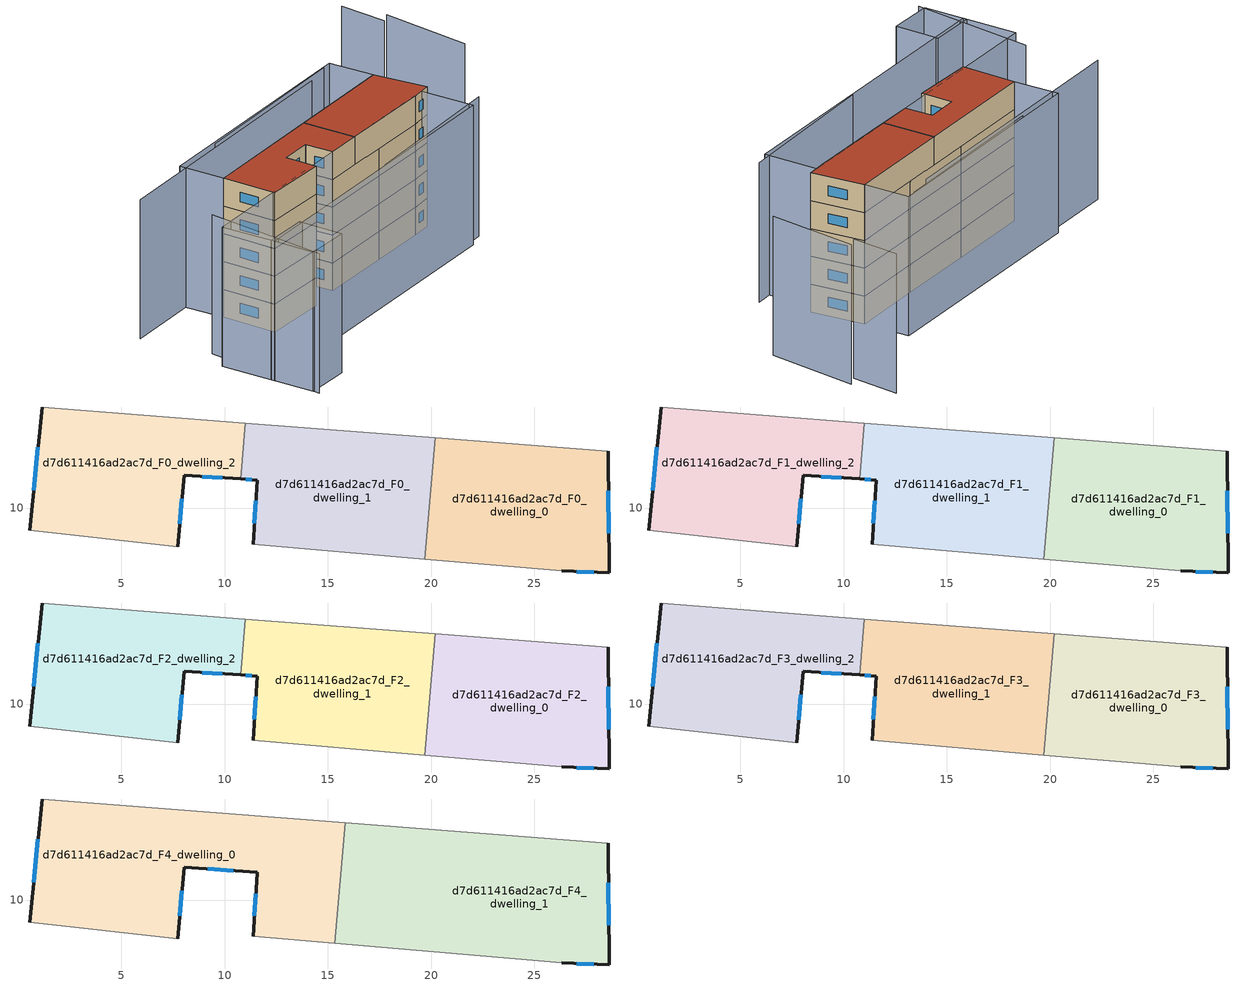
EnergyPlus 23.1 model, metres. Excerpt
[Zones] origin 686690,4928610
d7d611416ad2ac7d_F0_dwelling_0
 floor ground (EU_floor_Construction): 28.58,12.74 28.62,6.86 26.32,6.95 19.69,7.53 20.2,13.4 z0
 wall outside (EU_wall_Construction): 26.32,6.95 28.62,6.86 28.58,12.74 z0:3
 wall adiabatic (EU_wall_Construction): 28.58,12.74 20.2,13.4 / 19.69,7.53 26.32,6.95 z0:3
 wall to d7d611416ad2ac7d_F0_dwelling_1 (EU_wall_Construction): 20.2,13.4 19.69,7.53 z0:3
 window (EU_Window_Construction): 28.61,8.78 28.59,10.83 / 27.07,6.92 27.87,6.89 z0.98:2.02
d7d611416ad2ac7d_F0_dwelling_1
 floor ground (EU_floor_Construction): 20.2,13.4 19.69,7.53 11.38,8.25 11.58,11.35 10.77,11.41 11.01,14.12 z0
 wall outside (EU_wall_Construction): 10.77,11.41 11.58,11.35 11.38,8.25 z0:3
 wall adiabatic (EU_wall_Construction): 11.38,8.25 19.69,7.53 / 20.2,13.4 11.01,14.12 z0:3
 wall to d7d611416ad2ac7d_F0_dwelling_2 (EU_wall_Construction): 11.01,14.12 10.77,11.41 z0:3
 window (EU_Window_Construction): 11.51,10.35 11.45,9.26 / 11.03,11.39 11.32,11.37 z0.98:2.02
d7d611416ad2ac7d_F0_dwelling_2
 floor ground (EU_floor_Construction): 11.01,14.12 10.77,11.41 8.04,11.58 7.72,8.12 0.55,8.93 1.16,14.88 z0
 wall outside (EU_wall_Construction): 7.72,8.12 8.04,11.58 10.77,11.41 / 1.16,14.88 0.55,8.93 z0:3
 wall adiabatic (EU_wall_Construction): 11.01,14.12 1.16,14.88 / 0.55,8.93 7.72,8.12 z0:3
 window (EU_Window_Construction): 8.93,11.53 9.88,11.46 / 7.82,9.25 7.94,10.46 / 0.96,12.95 0.75,10.87 z0.98:2.02
d7d611416ad2ac7d_F1_dwelling_0
 floor to d7d611416ad2ac7d_F0_dwelling_0 (EU_floor_Construction): 28.58,12.74 28.62,6.86 26.32,6.95 19.69,7.53 20.2,13.4 z3
 wall outside (EU_wall_Construction): 26.32,6.95 28.62,6.86 28.58,12.74 z3:6
 wall adiabatic (EU_wall_Construction): 28.58,12.74 20.2,13.4 / 19.69,7.53 26.32,6.95 z3:6
 wall to d7d611416ad2ac7d_F1_dwelling_1 (EU_wall_Construction): 20.2,13.4 19.69,7.53 z3:6
 window (EU_Window_Construction): 28.61,8.78 28.59,10.83 / 27.07,6.92 27.87,6.89 z3.98:5.02
d7d611416ad2ac7d_F1_dwelling_1
 floor to d7d611416ad2ac7d_F0_dwelling_1 (EU_floor_Construction): 20.2,13.4 19.69,7.53 11.38,8.25 11.58,11.35 10.77,11.41 11.01,14.12 z3
 wall outside (EU_wall_Construction): 10.77,11.41 11.58,11.35 11.38,8.25 z3:6
 wall adiabatic (EU_wall_Construction): 11.38,8.25 19.69,7.53 / 20.2,13.4 11.01,14.12 z3:6
 wall to d7d611416ad2ac7d_F1_dwelling_2 (EU_wall_Construction): 11.01,14.12 10.77,11.41 z3:6
 window (EU_Window_Construction): 11.51,10.35 11.45,9.26 / 11.03,11.39 11.32,11.37 z3.98:5.02
d7d611416ad2ac7d_F1_dwelling_2
 floor to d7d611416ad2ac7d_F0_dwelling_2 (EU_floor_Construction): 11.01,14.12 10.77,11.41 8.04,11.58 7.72,8.12 0.55,8.93 1.16,14.88 z3
 wall outside (EU_wall_Construction): 7.72,8.12 8.04,11.58 10.77,11.41 / 1.16,14.88 0.55,8.93 z3:6
 wall adiabatic (EU_wall_Construction): 11.01,14.12 1.16,14.88 / 0.55,8.93 7.72,8.12 z3:6
 window (EU_Window_Construction): 8.93,11.53 9.88,11.46 / 7.82,9.25 7.94,10.46 / 0.96,12.95 0.75,10.87 z3.98:5.02
d7d611416ad2ac7d_F2_dwelling_0
 floor to d7d611416ad2ac7d_F1_dwelling_0 (EU_floor_Construction): 28.58,12.74 28.62,6.86 26.32,6.95 19.69,7.53 20.2,13.4 z6
 wall outside (EU_wall_Construction): 26.32,6.95 28.62,6.86 28.58,12.74 z6:9
 wall adiabatic (EU_wall_Construction): 28.58,12.74 20.2,13.4 / 19.69,7.53 26.32,6.95 z6:9
 wall to d7d611416ad2ac7d_F2_dwelling_1 (EU_wall_Construction): 20.2,13.4 19.69,7.53 z6:9
 window (EU_Window_Construction): 28.61,8.78 28.59,10.83 / 27.07,6.92 27.87,6.89 z6.98:8.02
d7d611416ad2ac7d_F2_dwelling_1
 floor to d7d611416ad2ac7d_F1_dwelling_1 (EU_floor_Construction): 20.2,13.4 19.69,7.53 11.38,8.25 11.58,11.35 10.77,11.41 11.01,14.12 z6
 wall outside (EU_wall_Construction): 10.77,11.41 11.58,11.35 11.38,8.25 z6:9
 wall adiabatic (EU_wall_Construction): 11.38,8.25 19.69,7.53 / 20.2,13.4 11.01,14.12 z6:9
 wall to d7d611416ad2ac7d_F2_dwelling_2 (EU_wall_Construction): 11.01,14.12 10.77,11.41 z6:9
 window (EU_Window_Construction): 11.51,10.35 11.45,9.26 / 11.03,11.39 11.32,11.37 z6.98:8.02
d7d611416ad2ac7d_F2_dwelling_2
 floor to d7d611416ad2ac7d_F1_dwelling_2 (EU_floor_Construction): 11.01,14.12 10.77,11.41 8.04,11.58 7.72,8.12 0.55,8.93 1.16,14.88 z6
 wall outside (EU_wall_Construction): 7.72,8.12 8.04,11.58 10.77,11.41 / 1.16,14.88 0.55,8.93 z6:9
 wall adiabatic (EU_wall_Construction): 11.01,14.12 1.16,14.88 / 0.55,8.93 7.72,8.12 z6:9
 window (EU_Window_Construction): 8.93,11.53 9.88,11.46 / 7.82,9.25 7.94,10.46 / 0.96,12.95 0.75,10.87 z6.98:8.02
d7d611416ad2ac7d_F3_dwelling_0
 floor to d7d611416ad2ac7d_F2_dwelling_0 (EU_floor_Construction): 28.58,12.74 28.62,6.86 26.32,6.95 19.69,7.53 20.2,13.4 z9
 wall outside (EU_wall_Construction): 26.32,6.95 28.62,6.86 28.58,12.74 z9:12
 wall adiabatic (EU_wall_Construction): 28.58,12.74 20.2,13.4 / 19.69,7.53 26.32,6.95 z9:12
 wall to d7d611416ad2ac7d_F3_dwelling_1 (EU_wall_Construction): 20.2,13.4 19.69,7.53 z9:12
 window (EU_Window_Construction): 28.61,8.78 28.59,10.83 / 27.07,6.92 27.87,6.89 z9.98:11.02
d7d611416ad2ac7d_F3_dwelling_1
 floor to d7d611416ad2ac7d_F2_dwelling_1 (EU_floor_Construction): 20.2,13.4 19.69,7.53 11.38,8.25 11.58,11.35 10.77,11.41 11.01,14.12 z9
 wall outside (EU_wall_Construction): 10.77,11.41 11.58,11.35 11.38,8.25 z9:12
 wall adiabatic (EU_wall_Construction): 11.38,8.25 19.69,7.53 / 20.2,13.4 11.01,14.12 z9:12
 wall to d7d611416ad2ac7d_F3_dwelling_2 (EU_wall_Construction): 11.01,14.12 10.77,11.41 z9:12
 window (EU_Window_Construction): 11.51,10.35 11.45,9.26 / 11.03,11.39 11.32,11.37 z9.98:11.02
d7d611416ad2ac7d_F3_dwelling_2
 floor to d7d611416ad2ac7d_F2_dwelling_2 (EU_floor_Construction): 11.01,14.12 10.77,11.41 8.04,11.58 7.72,8.12 0.55,8.93 1.16,14.88 z9
 wall outside (EU_wall_Construction): 7.72,8.12 8.04,11.58 10.77,11.41 / 1.16,14.88 0.55,8.93 z9:12
 wall adiabatic (EU_wall_Construction): 11.01,14.12 1.16,14.88 / 0.55,8.93 7.72,8.12 z9:12
 window (EU_Window_Construction): 8.93,11.53 9.88,11.46 / 7.82,9.25 7.94,10.46 / 0.96,12.95 0.75,10.87 z9.98:11.02
d7d611416ad2ac7d_F4_dwelling_0
 floor to d7d611416ad2ac7d_F3_dwelling_1 (EU_floor_Construction): 15.84,13.74 15.34,7.91 11.38,8.25 11.58,11.3 11.58,11.35 10.77,11.41 11.01,14.12 z12
 floor to d7d611416ad2ac7d_F3_dwelling_2 (EU_floor_Construction): 11.01,14.12 10.77,11.41 8.04,11.58 7.72,8.12 0.55,8.93 1.16,14.88 z12
 wall outside (EU_wall_Construction): 7.72,8.12 8.04,11.58 11.58,11.35 11.58,11.3 11.38,8.25 / 1.16,14.88 0.55,8.93 z12:15
 wall adiabatic (EU_wall_Construction): 0.55,8.93 7.72,8.12 / 15.84,13.74 1.16,14.88 / 11.38,8.25 15.34,7.91 z12:15
 wall to d7d611416ad2ac7d_F4_dwelling_1 (EU_wall_Construction): 15.34,7.91 15.84,13.74 z12:15
 window (EU_Window_Construction): 9.19,11.51 10.43,11.43 / 7.82,9.25 7.94,10.46 / 0.96,12.95 0.75,10.87 / 11.51,10.31 11.44,9.25 z12.98:14.02
 roof outside (EU_roof_Construction): 15.34,7.91 15.84,13.74 1.16,14.88 0.55,8.93 7.72,8.12 8.04,11.58 11.58,11.35 11.58,11.3 11.38,8.25 z15
d7d611416ad2ac7d_F4_dwelling_1
 floor to d7d611416ad2ac7d_F3_dwelling_0 (EU_floor_Construction): 28.58,12.74 28.62,6.86 26.32,6.95 19.69,7.53 20.2,13.4 z12
 floor to d7d611416ad2ac7d_F3_dwelling_1 (EU_floor_Construction): 20.2,13.4 19.69,7.53 15.34,7.91 15.84,13.74 z12
 wall outside (EU_wall_Construction): 26.32,6.95 28.62,6.86 28.58,12.74 z12:15
 wall adiabatic (EU_wall_Construction): 28.58,12.74 15.84,13.74 / 15.34,7.91 26.32,6.95 z12:15
 window (EU_Window_Construction): 28.61,8.78 28.59,10.83 / 27.07,6.92 27.87,6.89 z12.98:14.02
 roof outside (EU_roof_Construction): 28.62,6.86 28.58,12.74 15.84,13.74 15.34,7.91 26.32,6.95 z15
shading: -6.66,12.06 -9.66,-1.27 / 39.93,17.49 40.96,22.67 / 27.81,17.78 7.67,19.18 / 24.66,17.47 -6.85,19.84 / 11.1,2.35 28.9,1.37 / 38.96,8.13 41.2,17.89 / -9.13,4.27 -4.13,3.78 / -4.13,3.78 -4.61,-1.09 / -4.61,-1.09 -9.61,-0.59 / -9.61,-0.59 -9.13,4.27 / -8.7,9.9 27.47,6.94 / 27.47,6.94 26.98,0.94 / 26.98,0.94 -9.19,3.89 / -9.19,3.89 -8.7,9.9 / 28.58,12.74 1.16,14.88 / 1.16,14.88 1.55,19.92 / 1.55,19.92 28.97,17.78 / 28.97,17.78 28.58,12.74 z0:15
[Building]
EU S2 Campaign: North Axis=0; Terrain=City; Solar Distribution=FullExterior
[Site:Location]
Bologna: Latitude=44.5; Longitude=11.25; Time Zone=1; Elevation=37
[SizingPeriod:WeatherFileDays]
AnnualSizingPeriod: Begin Month=1; Begin Day of Month=1; End Month=12; End Day of Month=31; Day of Week for Start Day=Monday; Use Weather File Daylight Saving Period=No; Use Weather File Rain and Snow Indicators=No
[MATERIAL]
EU_InternalMass_Material: Roughness=MediumRough; Thickness=0.1; Conductivity=1; Density=1800; Specific Heat=900; Thermal Absorptance=0.9; Solar Absorptance=0.7; Visible Absorptance=0.7
[MATERIAL:NOMASS] Roughness=MediumRough; Thermal Absorptance=0.9; Solar Absorptance=0.7; Visible Absorptance=0.7
Name | Thermal Resistance
EU_wall_NoMass | 0.905828
EU_roof_NoMass | 0.37593
EU_floor_NoMass | 0.67114
[WINDOWMATERIAL:SIMPLEGLAZINGSYSTEM]
EU_Window_SimpleGlazing: UFactor=4.52486; Solar Heat Gain Coefficient=0.85; Visible Transmittance=0.85
[CONSTRUCTION]
EU_wall_Construction: EU_wall_NoMass
EU_roof_Construction: EU_roof_NoMass
EU_floor_Construction: EU_floor_NoMass
EU_Window_Construction: EU_Window_SimpleGlazing
EU_InternalMass_Construction: EU_InternalMass_Material
[ZONE] Type=1; Multiplier=1; Ceiling Height=autocalculate; Floor Area=autocalculate; Part of Total Floor Area=Yes
Name | Volume
d7d611416ad2ac7d_F0_dwelling_0; d7d611416ad2ac7d_F1_dwelling_0; d7d611416ad2ac7d_F2_dwelling_0; d7d611416ad2ac7d_F3_dwelling_0 | 153.987
d7d611416ad2ac7d_F4_dwelling_0 | 230.963
d7d611416ad2ac7d_F0_dwelling_1; d7d611416ad2ac7d_F0_dwelling_2 | 153.977
d7d611416ad2ac7d_F1_dwelling_1; d7d611416ad2ac7d_F2_dwelling_1; d7d611416ad2ac7d_F3_dwelling_1; d7d611416ad2ac7d_F1_dwelling_2; d7d611416ad2ac7d_F2_dwelling_2; d7d611416ad2ac7d_F3_dwelling_2 | 153.979
d7d611416ad2ac7d_F4_dwelling_1 | 230.97
[INTERNALMASS] Construction=EU_InternalMass_Construction
Name | Zone or ZoneList | Surface Area
d7d611416ad2ac7d_F0_dwelling_0_EU_InternalMass | d7d611416ad2ac7d_F0_dwelling_0 | 51.329
d7d611416ad2ac7d_F0_dwelling_1_EU_InternalMass | d7d611416ad2ac7d_F0_dwelling_1 | 51.3257
d7d611416ad2ac7d_F0_dwelling_2_EU_InternalMass | d7d611416ad2ac7d_F0_dwelling_2 | 51.3258
d7d611416ad2ac7d_F1_dwelling_0_EU_InternalMass | d7d611416ad2ac7d_F1_dwelling_0 | 51.329
d7d611416ad2ac7d_F1_dwelling_1_EU_InternalMass | d7d611416ad2ac7d_F1_dwelling_1 | 51.3257
d7d611416ad2ac7d_F1_dwelling_2_EU_InternalMass | d7d611416ad2ac7d_F1_dwelling_2 | 51.3258
d7d611416ad2ac7d_F2_dwelling_0_EU_InternalMass | d7d611416ad2ac7d_F2_dwelling_0 | 51.329
d7d611416ad2ac7d_F2_dwelling_1_EU_InternalMass | d7d611416ad2ac7d_F2_dwelling_1 | 51.3257
d7d611416ad2ac7d_F2_dwelling_2_EU_InternalMass | d7d611416ad2ac7d_F2_dwelling_2 | 51.3258
d7d611416ad2ac7d_F3_dwelling_0_EU_InternalMass | d7d611416ad2ac7d_F3_dwelling_0 | 51.329
d7d611416ad2ac7d_F3_dwelling_1_EU_InternalMass | d7d611416ad2ac7d_F3_dwelling_1 | 51.3257
d7d611416ad2ac7d_F3_dwelling_2_EU_InternalMass | d7d611416ad2ac7d_F3_dwelling_2 | 51.3258
d7d611416ad2ac7d_F4_dwelling_0_EU_InternalMass | d7d611416ad2ac7d_F4_dwelling_0 | 76.9921
d7d611416ad2ac7d_F4_dwelling_1_EU_InternalMass | d7d611416ad2ac7d_F4_dwelling_1 | 76.9922
[OTHEREQUIPMENT] Fuel Type=Electricity; Design Level Calculation Method=Watts/Area; Power per Zone Floor Area=1; Fraction Latent=0; Fraction Radiant=0; Fraction Lost=0; Carbon Dioxide Generation Rate=0; EndUse Subcategory=EU_Step8_InternalGains
Name | Zone or ZoneList or Space or SpaceList | Schedule
EU_Step8_InternalGain_d7d611416ad2ac7d_F0_dwelling_0_f000 | d7d611416ad2ac7d_F0_dwelling_0 | EU_Step8_GainSchedule_d7d611416ad2ac7d_F0_dwelling_0_f000
EU_Step8_InternalGain_d7d611416ad2ac7d_F0_dwelling_1_f000 | d7d611416ad2ac7d_F0_dwelling_1 | EU_Step8_GainSchedule_d7d611416ad2ac7d_F0_dwelling_1_f000
EU_Step8_InternalGain_d7d611416ad2ac7d_F0_dwelling_2_f000 | d7d611416ad2ac7d_F0_dwelling_2 | EU_Step8_GainSchedule_d7d611416ad2ac7d_F0_dwelling_2_f000
EU_Step8_InternalGain_d7d611416ad2ac7d_F1_dwelling_0_f000 | d7d611416ad2ac7d_F1_dwelling_0 | EU_Step8_GainSchedule_d7d611416ad2ac7d_F1_dwelling_0_f000
EU_Step8_InternalGain_d7d611416ad2ac7d_F1_dwelling_1_f000 | d7d611416ad2ac7d_F1_dwelling_1 | EU_Step8_GainSchedule_d7d611416ad2ac7d_F1_dwelling_1_f000
EU_Step8_InternalGain_d7d611416ad2ac7d_F1_dwelling_2_f000 | d7d611416ad2ac7d_F1_dwelling_2 | EU_Step8_GainSchedule_d7d611416ad2ac7d_F1_dwelling_2_f000
EU_Step8_InternalGain_d7d611416ad2ac7d_F2_dwelling_0_f000 | d7d611416ad2ac7d_F2_dwelling_0 | EU_Step8_GainSchedule_d7d611416ad2ac7d_F2_dwelling_0_f000
EU_Step8_InternalGain_d7d611416ad2ac7d_F2_dwelling_1_f000 | d7d611416ad2ac7d_F2_dwelling_1 | EU_Step8_GainSchedule_d7d611416ad2ac7d_F2_dwelling_1_f000
EU_Step8_InternalGain_d7d611416ad2ac7d_F2_dwelling_2_f000 | d7d611416ad2ac7d_F2_dwelling_2 | EU_Step8_GainSchedule_d7d611416ad2ac7d_F2_dwelling_2_f000
EU_Step8_InternalGain_d7d611416ad2ac7d_F3_dwelling_0_f000 | d7d611416ad2ac7d_F3_dwelling_0 | EU_Step8_GainSchedule_d7d611416ad2ac7d_F3_dwelling_0_f000
EU_Step8_InternalGain_d7d611416ad2ac7d_F3_dwelling_1_f000 | d7d611416ad2ac7d_F3_dwelling_1 | EU_Step8_GainSchedule_d7d611416ad2ac7d_F3_dwelling_1_f000
EU_Step8_InternalGain_d7d611416ad2ac7d_F3_dwelling_2_f000 | d7d611416ad2ac7d_F3_dwelling_2 | EU_Step8_GainSchedule_d7d611416ad2ac7d_F3_dwelling_2_f000
EU_Step8_InternalGain_d7d611416ad2ac7d_F4_dwelling_0_f000 | d7d611416ad2ac7d_F4_dwelling_0 | EU_Step8_GainSchedule_d7d611416ad2ac7d_F4_dwelling_0_f000
EU_Step8_InternalGain_d7d611416ad2ac7d_F4_dwelling_1_f000 | d7d611416ad2ac7d_F4_dwelling_1 | EU_Step8_GainSchedule_d7d611416ad2ac7d_F4_dwelling_1_f000
[ZONEVENTILATION:DESIGNFLOWRATE] Schedule=EU_AlwaysOn; Design Flow Rate Calculation Method=AirChanges/Hour; Air Changes per Hour=0.73129; Ventilation Type=Natural; Fan Pressure Rise=0; Fan Total Efficiency=1; Constant Term Coefficient=1; Temperature Term Coefficient=0; Velocity Term Coefficient=0; Velocity Squared Term Coefficient=0; Minimum Indoor Temperature=-100; Maximum Indoor Temperature=100; Delta Temperature=-100; Minimum Outdoor Temperature=-100; Maximum Outdoor Temperature=100; Maximum Wind Speed=40
Name | Zone or ZoneList or Space or SpaceList
EU_ConstantAir_d7d611416ad2ac7d_F0_dwelling_0 | d7d611416ad2ac7d_F0_dwelling_0
EU_ConstantAir_d7d611416ad2ac7d_F0_dwelling_1 | d7d611416ad2ac7d_F0_dwelling_1
EU_ConstantAir_d7d611416ad2ac7d_F0_dwelling_2 | d7d611416ad2ac7d_F0_dwelling_2
EU_ConstantAir_d7d611416ad2ac7d_F1_dwelling_0 | d7d611416ad2ac7d_F1_dwelling_0
EU_ConstantAir_d7d611416ad2ac7d_F1_dwelling_1 | d7d611416ad2ac7d_F1_dwelling_1
EU_ConstantAir_d7d611416ad2ac7d_F1_dwelling_2 | d7d611416ad2ac7d_F1_dwelling_2
EU_ConstantAir_d7d611416ad2ac7d_F2_dwelling_0 | d7d611416ad2ac7d_F2_dwelling_0
EU_ConstantAir_d7d611416ad2ac7d_F2_dwelling_1 | d7d611416ad2ac7d_F2_dwelling_1
EU_ConstantAir_d7d611416ad2ac7d_F2_dwelling_2 | d7d611416ad2ac7d_F2_dwelling_2
EU_ConstantAir_d7d611416ad2ac7d_F3_dwelling_0 | d7d611416ad2ac7d_F3_dwelling_0
EU_ConstantAir_d7d611416ad2ac7d_F3_dwelling_1 | d7d611416ad2ac7d_F3_dwelling_1
EU_ConstantAir_d7d611416ad2ac7d_F3_dwelling_2 | d7d611416ad2ac7d_F3_dwelling_2
EU_ConstantAir_d7d611416ad2ac7d_F4_dwelling_0 | d7d611416ad2ac7d_F4_dwelling_0
EU_ConstantAir_d7d611416ad2ac7d_F4_dwelling_1 | d7d611416ad2ac7d_F4_dwelling_1
[HVACTEMPLATE:THERMOSTAT] Constant Heating Setpoint=20; Constant Cooling Setpoint=50
EU_HeatOnly_d7d611416ad2ac7d_F0_dwelling_0; EU_HeatOnly_d7d611416ad2ac7d_F0_dwelling_1; EU_HeatOnly_d7d611416ad2ac7d_F0_dwelling_2; EU_HeatOnly_d7d611416ad2ac7d_F1_dwelling_0; EU_HeatOnly_d7d611416ad2ac7d_F1_dwelling_1; EU_HeatOnly_d7d611416ad2ac7d_F1_dwelling_2; EU_HeatOnly_d7d611416ad2ac7d_F2_dwelling_0; EU_HeatOnly_d7d611416ad2ac7d_F2_dwelling_1; EU_HeatOnly_d7d611416ad2ac7d_F2_dwelling_2; EU_HeatOnly_d7d611416ad2ac7d_F3_dwelling_0; EU_HeatOnly_d7d611416ad2ac7d_F3_dwelling_1; EU_HeatOnly_d7d611416ad2ac7d_F3_dwelling_2; EU_HeatOnly_d7d611416ad2ac7d_F4_dwelling_0; EU_HeatOnly_d7d611416ad2ac7d_F4_dwelling_1
[HVACTEMPLATE:ZONE:IDEALLOADSAIRSYSTEM] System Availability Schedule=EU_AlwaysOn; Maximum Heating Supply Air Temperature=50; Minimum Cooling Supply Air Temperature=13; Maximum Heating Supply Air Humidity Ratio=0.0156; Minimum Cooling Supply Air Humidity Ratio=0.0077; Heating Limit=NoLimit; Cooling Limit=NoLimit; Heating Availability Schedule=EU_AlwaysOn; Cooling Availability Schedule=EU_CoolingOff; Dehumidification Control Type=ConstantSensibleHeatRatio; Cooling Sensible Heat Ratio=0.7; Dehumidification Setpoint=60; Humidification Control Type=None; Humidification Setpoint=30; Outdoor Air Method=None; Outdoor Air Flow Rate per Person=0.00944; Outdoor Air Flow Rate per Zone Floor Area=0; Outdoor Air Flow Rate per Zone=0; Demand Controlled Ventilation Type=None; Outdoor Air Economizer Type=NoEconomizer; Heat Recovery Type=None; Sensible Heat Recovery Effectiveness=0.7; Latent Heat Recovery Effectiveness=0.65
Name | Template Thermostat
d7d611416ad2ac7d_F0_dwelling_0 | EU_HeatOnly_d7d611416ad2ac7d_F0_dwelling_0
d7d611416ad2ac7d_F0_dwelling_1 | EU_HeatOnly_d7d611416ad2ac7d_F0_dwelling_1
d7d611416ad2ac7d_F0_dwelling_2 | EU_HeatOnly_d7d611416ad2ac7d_F0_dwelling_2
d7d611416ad2ac7d_F1_dwelling_0 | EU_HeatOnly_d7d611416ad2ac7d_F1_dwelling_0
d7d611416ad2ac7d_F1_dwelling_1 | EU_HeatOnly_d7d611416ad2ac7d_F1_dwelling_1
d7d611416ad2ac7d_F1_dwelling_2 | EU_HeatOnly_d7d611416ad2ac7d_F1_dwelling_2
d7d611416ad2ac7d_F2_dwelling_0 | EU_HeatOnly_d7d611416ad2ac7d_F2_dwelling_0
d7d611416ad2ac7d_F2_dwelling_1 | EU_HeatOnly_d7d611416ad2ac7d_F2_dwelling_1
d7d611416ad2ac7d_F2_dwelling_2 | EU_HeatOnly_d7d611416ad2ac7d_F2_dwelling_2
d7d611416ad2ac7d_F3_dwelling_0 | EU_HeatOnly_d7d611416ad2ac7d_F3_dwelling_0
d7d611416ad2ac7d_F3_dwelling_1 | EU_HeatOnly_d7d611416ad2ac7d_F3_dwelling_1
d7d611416ad2ac7d_F3_dwelling_2 | EU_HeatOnly_d7d611416ad2ac7d_F3_dwelling_2
d7d611416ad2ac7d_F4_dwelling_0 | EU_HeatOnly_d7d611416ad2ac7d_F4_dwelling_0
d7d611416ad2ac7d_F4_dwelling_1 | EU_HeatOnly_d7d611416ad2ac7d_F4_dwelling_1
[SIZING:ZONE] Zone Cooling Design Supply Air Temperature Input Method=SupplyAirTemperature; Zone Cooling Design Supply Air Temperature=13; Zone Heating Design Supply Air Temperature Input Method=SupplyAirTemperature; Zone Heating Design Supply Air Temperature=50; Zone Cooling Design Supply Air Humidity Ratio=0.008; Zone Heating Design Supply Air Humidity Ratio=0.008; Cooling Design Air Flow Method=DesignDay; Cooling Design Air Flow Rate=0; Cooling Minimum Air Flow per Zone Floor Area=0.000762; Cooling Minimum Air Flow=0; Cooling Minimum Air Flow Fraction=0.2; Heating Design Air Flow Method=DesignDay; Heating Design Air Flow Rate=0; Heating Maximum Air Flow per Zone Floor Area=0.002032; Heating Maximum Air Flow=0.141576; Heating Maximum Air Flow Fraction=0.3; Account for Dedicated Outdoor Air System=No; Dedicated Outdoor Air System Control Strategy=NeutralSupplyAir; Dedicated Outdoor Air Low Setpoint Temperature for Design=autosize; Dedicated Outdoor Air High Setpoint Temperature for Design=autosize; Zone Load Sizing Method=Sensible Load Only No Latent Load; Zone Latent Cooling Design Supply Air Humidity Ratio Input Method=HumidityRatioDifference; Zone Cooling Design Supply Air Humidity Ratio Difference=0.005; Zone Latent Heating Design Supply Air Humidity Ratio Input Method=HumidityRatioDifference; Zone Humidification Design Supply Air Humidity Ratio Difference=0.005
d7d611416ad2ac7d_F0_dwelling_0; d7d611416ad2ac7d_F0_dwelling_1; d7d611416ad2ac7d_F0_dwelling_2; d7d611416ad2ac7d_F1_dwelling_0; d7d611416ad2ac7d_F1_dwelling_1; d7d611416ad2ac7d_F1_dwelling_2; d7d611416ad2ac7d_F2_dwelling_0; d7d611416ad2ac7d_F2_dwelling_1; d7d611416ad2ac7d_F2_dwelling_2; d7d611416ad2ac7d_F3_dwelling_0; d7d611416ad2ac7d_F3_dwelling_1; d7d611416ad2ac7d_F3_dwelling_2; d7d611416ad2ac7d_F4_dwelling_0; d7d611416ad2ac7d_F4_dwelling_1
[SCHEDULE:CONSTANT]
Name | Hourly Value
EU_AlwaysOn | 1
EU_CoolingOff | 0
[SCHEDULE:FILE] Column Number=1; Rows to Skip at Top=0; Number of Hours of Data=8760; Column Separator=Comma; Interpolate to Timestep=No; Minutes per Item=60; Adjust Schedule for Daylight Savings=Yes
Name | File
EU_Step8_GainSchedule_d7d611416ad2ac7d_F0_dwelling_0_f000 | ../../schedules/d7d611416ad2ac7d/d7d611416ad2ac7d_F0_dwelling_0_f000_gain.csv
EU_Step8_GainSchedule_d7d611416ad2ac7d_F0_dwelling_1_f000 | ../../schedules/d7d611416ad2ac7d/d7d611416ad2ac7d_F0_dwelling_1_f000_gain.csv
EU_Step8_GainSchedule_d7d611416ad2ac7d_F0_dwelling_2_f000 | ../../schedules/d7d611416ad2ac7d/d7d611416ad2ac7d_F0_dwelling_2_f000_gain.csv
EU_Step8_GainSchedule_d7d611416ad2ac7d_F1_dwelling_0_f000 | ../../schedules/d7d611416ad2ac7d/d7d611416ad2ac7d_F1_dwelling_0_f000_gain.csv
EU_Step8_GainSchedule_d7d611416ad2ac7d_F1_dwelling_1_f000 | ../../schedules/d7d611416ad2ac7d/d7d611416ad2ac7d_F1_dwelling_1_f000_gain.csv
EU_Step8_GainSchedule_d7d611416ad2ac7d_F1_dwelling_2_f000 | ../../schedules/d7d611416ad2ac7d/d7d611416ad2ac7d_F1_dwelling_2_f000_gain.csv
EU_Step8_GainSchedule_d7d611416ad2ac7d_F2_dwelling_0_f000 | ../../schedules/d7d611416ad2ac7d/d7d611416ad2ac7d_F2_dwelling_0_f000_gain.csv
EU_Step8_GainSchedule_d7d611416ad2ac7d_F2_dwelling_1_f000 | ../../schedules/d7d611416ad2ac7d/d7d611416ad2ac7d_F2_dwelling_1_f000_gain.csv
EU_Step8_GainSchedule_d7d611416ad2ac7d_F2_dwelling_2_f000 | ../../schedules/d7d611416ad2ac7d/d7d611416ad2ac7d_F2_dwelling_2_f000_gain.csv
EU_Step8_GainSchedule_d7d611416ad2ac7d_F3_dwelling_0_f000 | ../../schedules/d7d611416ad2ac7d/d7d611416ad2ac7d_F3_dwelling_0_f000_gain.csv
EU_Step8_GainSchedule_d7d611416ad2ac7d_F3_dwelling_1_f000 | ../../schedules/d7d611416ad2ac7d/d7d611416ad2ac7d_F3_dwelling_1_f000_gain.csv
EU_Step8_GainSchedule_d7d611416ad2ac7d_F3_dwelling_2_f000 | ../../schedules/d7d611416ad2ac7d/d7d611416ad2ac7d_F3_dwelling_2_f000_gain.csv
EU_Step8_GainSchedule_d7d611416ad2ac7d_F4_dwelling_0_f000 | ../../schedules/d7d611416ad2ac7d/d7d611416ad2ac7d_F4_dwelling_0_f000_gain.csv
EU_Step8_GainSchedule_d7d611416ad2ac7d_F4_dwelling_1_f000 | ../../schedules/d7d611416ad2ac7d/d7d611416ad2ac7d_F4_dwelling_1_f000_gain.csv
